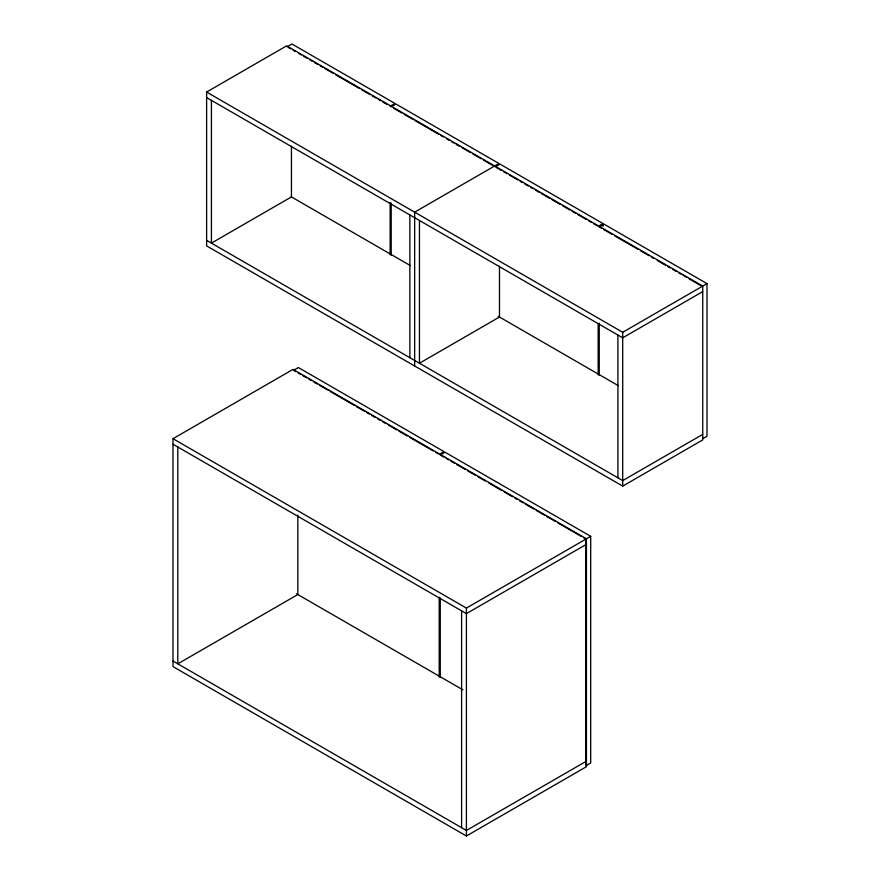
<?xml version="1.0" encoding="UTF-8"?>
<svg xmlns="http://www.w3.org/2000/svg" width="880" height="880" viewBox="0 0 880 880"><rect width="100%" height="100%" fill="white"/><g stroke="black" fill="none" stroke-linecap="round" stroke-linejoin="round"><path stroke-width="1.32" d="M206.613 92.048L286.627 45.848L702.724 286.077L702.724 439.923L622.71 486.123L206.613 245.894L206.613 92.048L622.71 332.277L706.992 283.613L706.992 436.227L703.153 438.438M287.166 46.772L291.962 44L394.922 103.444L390.126 106.216M391.193 106.832L395.989 104.06L498.949 163.504L414.656 212.157L414.656 366.003M495.209 166.892L500.016 164.12L602.976 223.553L602.976 226.303M173.008 438.691L293.029 369.391L586.432 538.791L586.432 766.7L466.411 836L173.008 666.611L173.008 438.691L466.411 608.08L590.7 536.327L590.7 763.004L585.904 765.776L585.904 539.099L583.528 537.724M598.169 226.325L602.976 223.553M702.724 291.621L622.71 337.821L206.613 97.592M439.197 454.399L444.004 451.627L298.364 367.543L293.568 370.315L295.933 371.69M702.724 434.379L622.71 480.579L206.613 240.35M586.432 544.335L466.411 613.624L173.008 444.235M586.432 761.156L466.411 830.456L173.008 661.067M706.992 283.613L604.043 224.169L599.236 226.941L601.601 228.316M288.343 47.454L290.719 48.818M293.084 50.193L295.449 51.557M299.002 53.603L301.367 54.967M303.732 56.342L307.285 58.388M309.65 59.752L312.015 61.116M314.38 62.491L317.933 64.537M320.298 65.901L322.663 67.265M325.039 68.64L333.322 73.414M335.687 74.789L359.348 88.451M361.724 89.815L370.007 94.6M372.372 95.964L375.925 98.01M378.29 99.385L380.655 100.749M383.02 102.113L386.573 104.159M393.558 108.196L401.841 112.981M404.206 114.345L412.489 119.13M414.854 120.494L438.526 134.156M440.891 135.531L443.256 136.895M446.809 138.941L449.174 140.305M451.539 141.68L453.915 143.044M456.28 144.408L459.822 146.454M462.198 147.829L470.481 152.603M472.846 153.978L481.129 158.752M483.494 160.127L492.965 165.583M496.397 167.574L501.127 170.302M503.492 171.666L507.045 173.723M509.41 175.087L517.693 179.872M520.069 181.236L522.434 182.6M524.799 183.964L528.352 186.021M530.717 187.385L533.082 188.749M535.447 190.113L539 192.17M541.365 193.534L549.648 198.319M552.013 199.683L560.296 204.468M562.672 205.832L569.767 209.935M572.132 211.299L575.685 213.345M578.05 214.709L586.333 219.494M588.698 220.858L591.074 222.233M593.439 223.597L596.981 225.643M603.966 229.68L612.249 234.465M614.625 235.829L638.286 249.491M640.651 250.855L648.945 255.64M651.31 257.004L653.675 258.379M657.228 260.425L665.511 265.21M667.876 266.574L670.241 267.938M672.606 269.302L676.159 271.359M678.524 272.723L680.889 274.087M683.254 275.451L686.807 277.508M689.172 278.872L701.008 285.703M291.39 196.889L410.267 265.529M498.245 316.316L618.321 385.649M590.7 536.327L445.071 452.243L440.264 455.015L443.817 457.061M298.298 373.054L300.674 374.418M303.039 375.782L306.592 377.839M308.957 379.203L311.322 380.567M313.698 381.942L317.251 383.988M319.616 385.352L327.899 390.137M330.275 391.512L353.947 405.185M356.323 406.549L364.606 411.334M366.971 412.698L369.347 414.073M371.712 415.437L375.265 417.483M377.63 418.858L379.995 420.222M382.371 421.586L385.924 423.643M388.289 425.007L396.572 429.792M398.948 431.156L407.231 435.941M409.596 437.305L433.279 450.978M435.644 452.353L438.02 453.717M446.182 458.436L448.558 459.8M450.923 461.164L454.476 463.221M456.841 464.585L465.135 469.37M467.5 470.734L475.783 475.519M478.159 476.894L485.254 480.986M488.807 483.043L501.831 490.556M504.207 491.931L512.49 496.716M514.855 498.08L517.231 499.444M519.596 500.819L523.149 502.865M525.514 504.229L533.808 509.014M536.173 510.389L544.456 515.174M546.832 516.538L555.115 521.323M557.48 522.687L581.163 536.36M296.593 593.824L462.902 689.832M622.71 332.277L622.71 486.123M617.903 335.049L617.903 477.807M599.236 323.191L599.236 375.43M598.169 323.95L598.169 374.814M499.477 266.244L499.477 317.031L419.463 363.231L419.463 220.473M466.411 608.08L466.411 836M461.604 610.852L461.604 827.684M440.264 597.894L440.264 677.578M439.197 597.278L439.197 676.962M409.86 214.929L409.86 357.687M391.193 203.071L391.193 255.31M390.126 202.455L390.126 254.694M297.836 514.943L297.836 594.539L177.804 663.839L177.804 447.007M291.434 146.135L291.434 196.922L211.409 243.122L211.409 100.364"/></g></svg>
